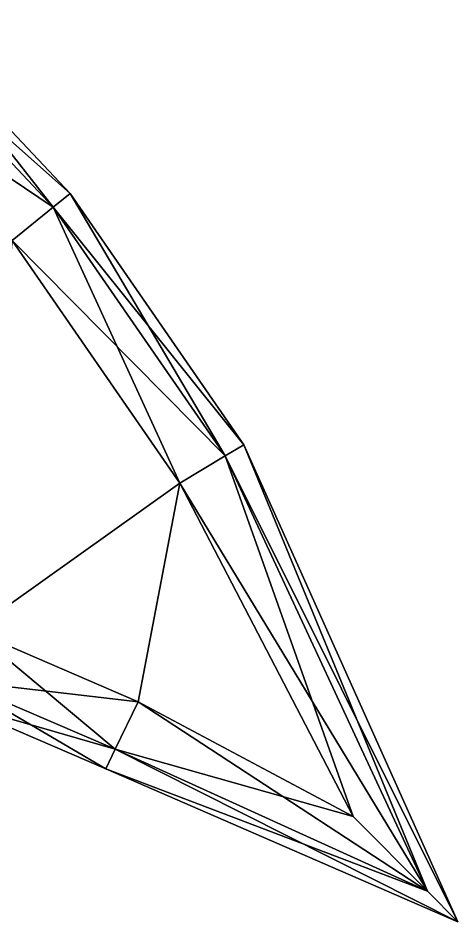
# Model space of a CAD drawing. Header units: metres. Extents: x -0.81 to 0.81, y -1.09 to 0.9.
# Drawn here: x 0.512 to 0.807, y 0.15 to 0.758 of the extents above; entities that cross this region are included whole.
import ezdxf

# ---------------------------------------------------------------- set-up
doc = ezdxf.new("R2010")
doc.units = ezdxf.units.M

msp = doc.modelspace()

# ---------------------------------------------------------------- linework, layer by layer
at = {"layer": 'Prism 24'}
for points in [[(0.53519, 0.63108, -0.0181), (0.43531, 0.75835, -0.00035), (0.42562, 0.74749, -0.0181)], [(0.5465, 0.64022, -0.00035), (0.42562, 0.74749, 0.0174), (0.43531, 0.75835, -0.00035)], [(0.53519, 0.63108, -0.0181), (0.5465, 0.64022, -0.00035), (0.43531, 0.75835, -0.00035)], [(0.53519, 0.63108, 0.0174), (0.40192, 0.72088, 0.02465), (0.42562, 0.74749, 0.0174)], [(0.50751, 0.6087, -0.02535), (0.53519, 0.63108, -0.0181), (0.42562, 0.74749, -0.0181)], [(0.5465, 0.64022, -0.00035), (0.53519, 0.63108, 0.0174), (0.42562, 0.74749, 0.0174)], [(0.53519, 0.63108, 0.0174), (0.50751, 0.6087, 0.02465), (0.40192, 0.72088, 0.02465)], [(0.65089, 0.46359, -0.0181), (0.5465, 0.64022, -0.00035), (0.53519, 0.63108, -0.0181)], [(0.66334, 0.47109, -0.00035), (0.53519, 0.63108, 0.0174), (0.5465, 0.64022, -0.00035)], [(0.65089, 0.46359, -0.0181), (0.66334, 0.47109, -0.00035), (0.5465, 0.64022, -0.00035)], [(0.62042, 0.44524, -0.02535), (0.53519, 0.63108, -0.0181), (0.50751, 0.6087, -0.02535)], [(0.65089, 0.46359, 0.0174), (0.50751, 0.6087, 0.02465), (0.53519, 0.63108, 0.0174)], [(0.62042, 0.44524, -0.02535), (0.65089, 0.46359, -0.0181), (0.53519, 0.63108, -0.0181)], [(0.66334, 0.47109, -0.00035), (0.65089, 0.46359, 0.0174), (0.53519, 0.63108, 0.0174)], [(0.50751, 0.6087, -0.02535), (0.48114, 0.346, -0.02535), (0.62042, 0.44524, -0.02535)], [(0.50751, 0.6087, 0.02465), (0.62042, 0.44524, 0.02465), (0.48114, 0.346, 0.02465)], [(0.65089, 0.46359, 0.0174), (0.62042, 0.44524, 0.02465), (0.50751, 0.6087, 0.02465)], [(0.78695, 0.17054, -0.0181), (0.66334, 0.47109, -0.00035), (0.65089, 0.46359, -0.0181)], [(0.80735, 0.14993, -0.00035), (0.65089, 0.46359, 0.0174), (0.66334, 0.47109, -0.00035)], [(0.78695, 0.17054, -0.0181), (0.80735, 0.14993, -0.00035), (0.66334, 0.47109, -0.00035)], [(0.737, 0.221, -0.02535), (0.65089, 0.46359, -0.0181), (0.62042, 0.44524, -0.02535)], [(0.78695, 0.17054, 0.0174), (0.62042, 0.44524, 0.02465), (0.65089, 0.46359, 0.0174)], [(0.737, 0.221, -0.02535), (0.78695, 0.17054, -0.0181), (0.65089, 0.46359, -0.0181)], [(0.80735, 0.14993, -0.00035), (0.78695, 0.17054, 0.0174), (0.65089, 0.46359, 0.0174)], [(0.62042, 0.44524, -0.02535), (0.48114, 0.346, -0.02535), (0.59222, 0.29815, -0.02535)], [(0.62042, 0.44524, 0.02465), (0.59222, 0.29815, 0.02465), (0.48114, 0.346, 0.02465)], [(0.62042, 0.44524, -0.02535), (0.59222, 0.29815, -0.02535), (0.737, 0.221, -0.02535)], [(0.62042, 0.44524, 0.02465), (0.737, 0.221, 0.02465), (0.59222, 0.29815, 0.02465)], [(0.78695, 0.17054, 0.0174), (0.737, 0.221, 0.02465), (0.62042, 0.44524, 0.02465)], [(0.48114, 0.346, -0.02535), (0.46916, 0.31251, -0.0181), (0.57683, 0.26613, -0.0181)], [(0.46916, 0.31251, 0.0174), (0.48114, 0.346, 0.02465), (0.59222, 0.29815, 0.02465)], [(0.48114, 0.346, -0.02535), (0.57683, 0.26613, -0.0181), (0.59222, 0.29815, -0.02535)], [(0.46916, 0.31251, -0.0181), (0.46426, 0.29883, -0.00035), (0.57054, 0.25305, -0.00035)], [(0.46426, 0.29883, -0.00035), (0.46916, 0.31251, 0.0174), (0.57683, 0.26613, 0.0174)], [(0.46916, 0.31251, -0.0181), (0.57054, 0.25305, -0.00035), (0.57683, 0.26613, -0.0181)], [(0.46916, 0.31251, 0.0174), (0.59222, 0.29815, 0.02465), (0.57683, 0.26613, 0.0174)], [(0.46426, 0.29883, -0.00035), (0.57683, 0.26613, 0.0174), (0.57054, 0.25305, -0.00035)], [(0.59222, 0.29815, -0.02535), (0.57683, 0.26613, -0.0181), (0.78695, 0.17054, -0.0181)], [(0.57683, 0.26613, 0.0174), (0.59222, 0.29815, 0.02465), (0.737, 0.221, 0.02465)], [(0.59222, 0.29815, -0.02535), (0.78695, 0.17054, -0.0181), (0.737, 0.221, -0.02535)], [(0.57683, 0.26613, -0.0181), (0.57054, 0.25305, -0.00035), (0.80735, 0.14993, -0.00035)], [(0.57054, 0.25305, -0.00035), (0.57683, 0.26613, 0.0174), (0.78695, 0.17054, 0.0174)], [(0.57683, 0.26613, -0.0181), (0.80735, 0.14993, -0.00035), (0.78695, 0.17054, -0.0181)], [(0.57683, 0.26613, 0.0174), (0.737, 0.221, 0.02465), (0.78695, 0.17054, 0.0174)], [(0.57054, 0.25305, -0.00035), (0.78695, 0.17054, 0.0174), (0.80735, 0.14993, -0.00035)]]:
    msp.add_3dface(points, dxfattribs=at)

doc.saveas('drawing.dxf')
